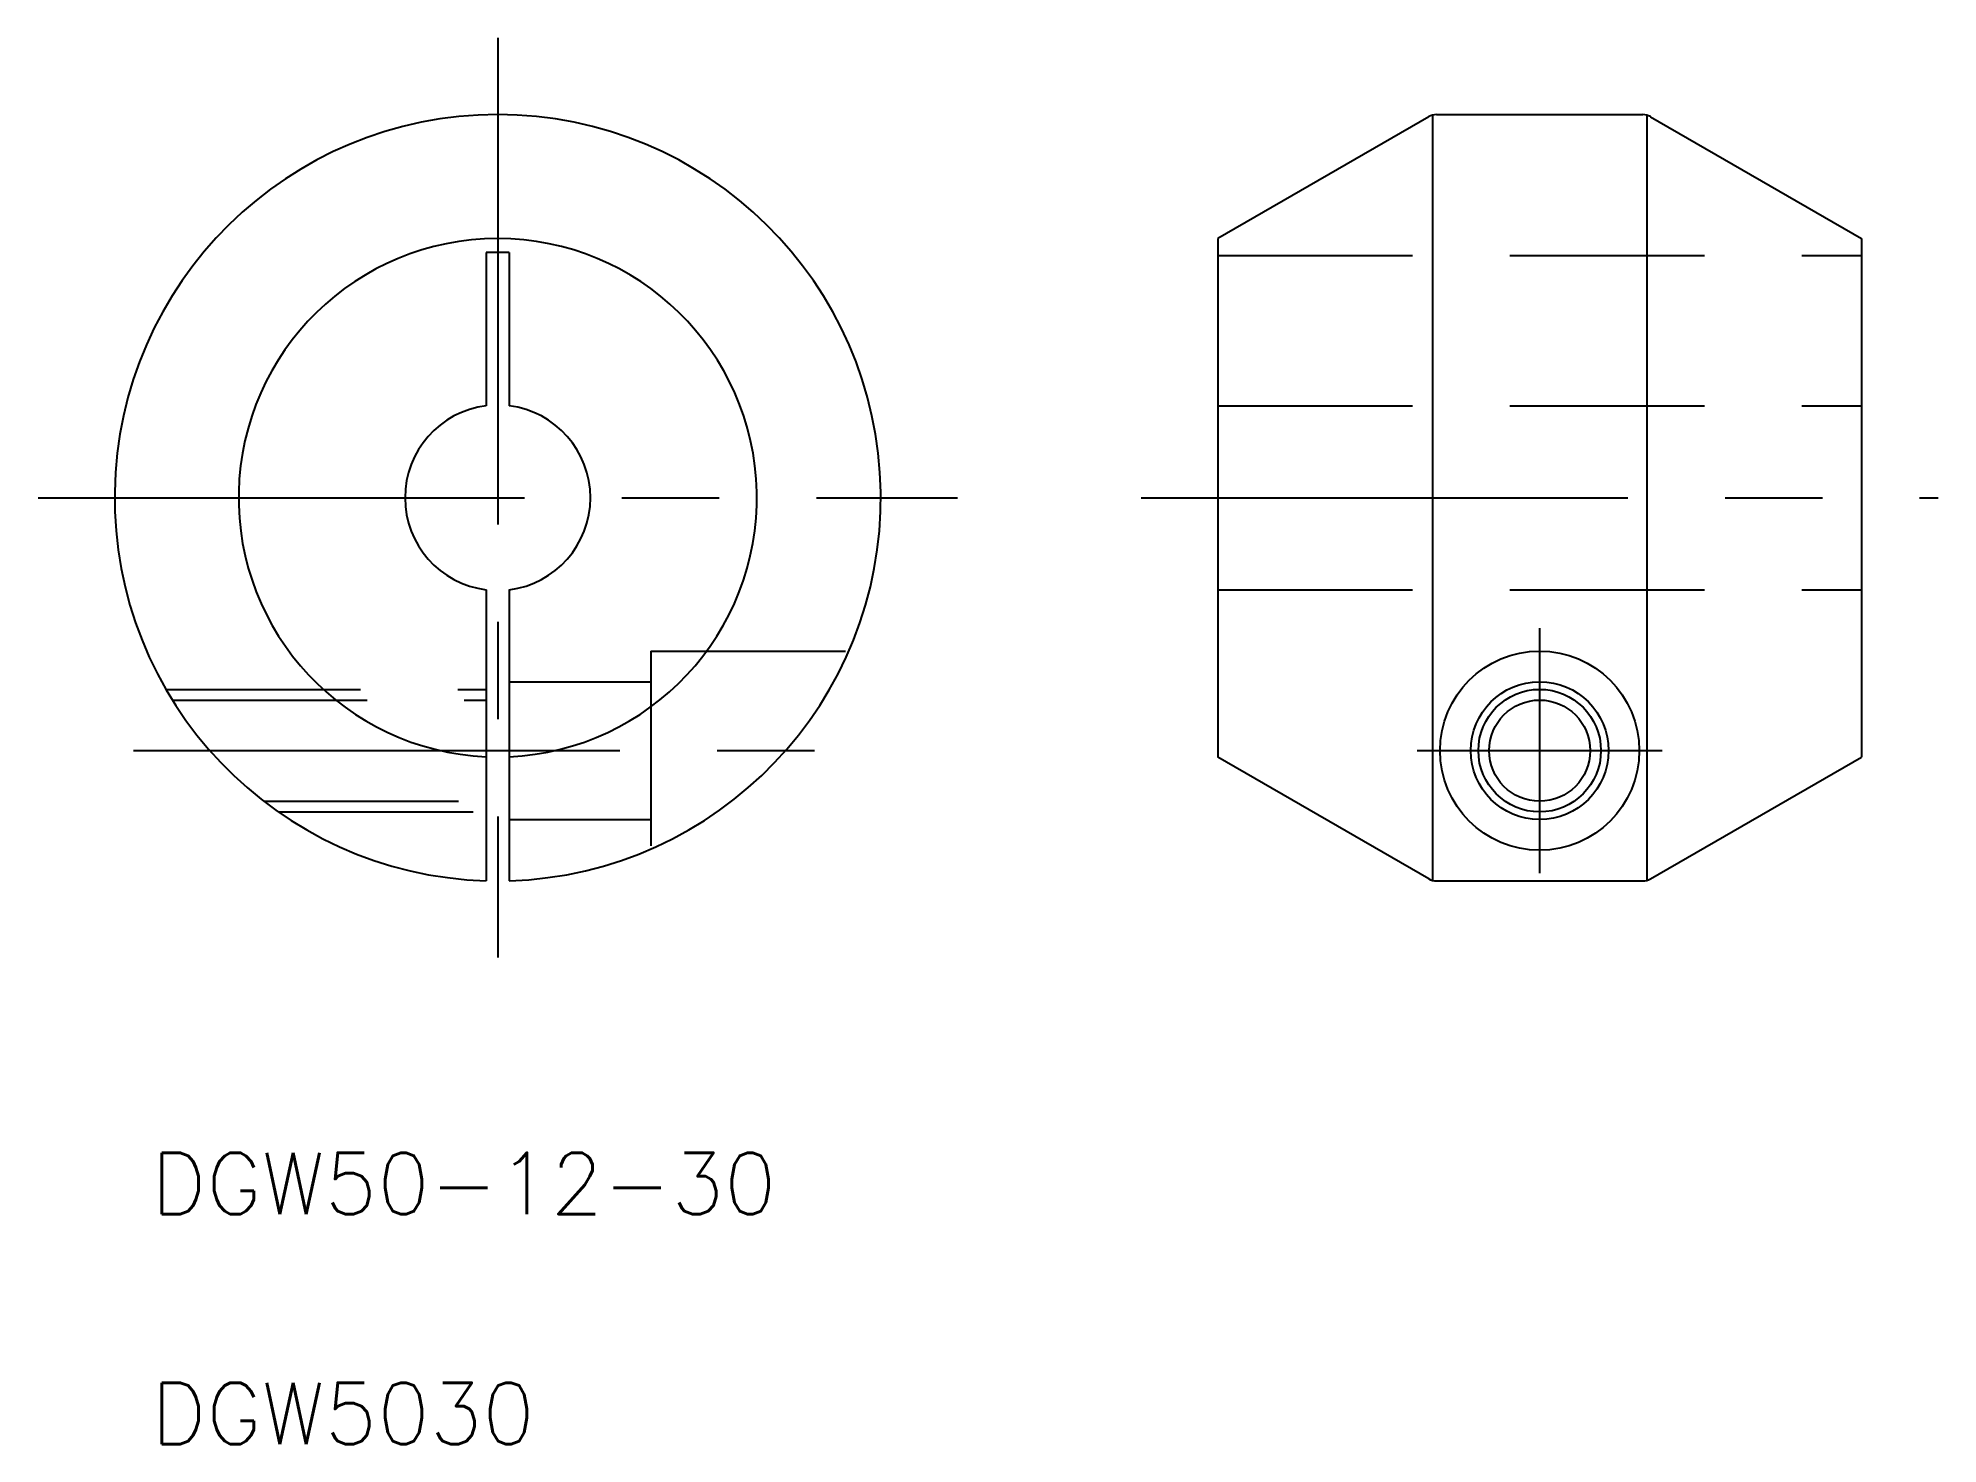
# Model space of a CAD drawing. Extents: x 43 to 167, y 44 to 136.
import ezdxf

# ---------------------------------------------------------------- set-up
doc = ezdxf.new("R2010")
doc.units = 0
doc.linetypes.add('CENTER', pattern=[50.8, 31.75, -6.35, 6.35, -6.35])
doc.linetypes.add('DASHED', pattern=[19.05, 12.7, -6.35])
doc.layers.get('0').update_dxf_attribs({"linetype": 'CONTINUOUS'})
doc.layers.add('CENTER', color=1, linetype='CENTER')
doc.styles.get("Standard").update_dxf_attribs({"font": 'txt.shx'})

msp = doc.modelspace()

# ---------------------------------------------------------------- linework, layer by layer
at = {"color": 7, "linetype": 'CONTINUOUS'}
for p, q in [((133.64, 130.8), (119.88, 122.85)), ((133.88, 130.9), (133.88, 80.97)), ((134.14, 130.94), (147.61, 130.94)), ((147.88, 130.9), (147.88, 80.97)), ((148.11, 130.8), (161.88, 122.85)), ((119.88, 122.85), (119.88, 89.02)), ((161.88, 122.85), (161.88, 89.02)), ((72.13, 121.94), (72.13, 111.94)), ((73.63, 121.94), (72.13, 121.94)), ((73.63, 121.94), (73.63, 111.94)), ((147.88, 118.42), (147.88, 118.42)), ((147.88, 105.94), (147.88, 105.94)), ((72.13, 99.94), (72.13, 80.95)), ((73.63, 99.94), (73.63, 80.95)), ((133.64, 81.07), (119.88, 89.02)), ((148.11, 81.07), (161.88, 89.02)), ((134.14, 80.94), (147.61, 80.94))]:
    msp.add_line(p, q, dxfattribs=at)
at = {"color": 3, "linetype": 'DASHED'}
for p, q in [((119.88, 121.75), (161.88, 121.75)), ((119.88, 111.94), (161.88, 111.94)), ((119.88, 99.94), (161.88, 99.94)), ((82.88, 95.94), (95.79, 95.94)), ((82.88, 95.94), (82.88, 83.17)), ((51.23, 93.44), (72.13, 93.44)), ((73.63, 93.94), (82.88, 93.94)), ((51.65, 92.74), (72.13, 92.74)), ((57.61, 86.14), (72.13, 86.14)), ((58.57, 85.44), (72.13, 85.44)), ((73.63, 84.94), (82.88, 84.94))]:
    msp.add_line(p, q, dxfattribs=at)
at = {"color": 7, "linetype": 'CONTINUOUS'}
for radius in [6.5, 4.5, 3.3]:
    msp.add_circle((140.88, 89.44), radius, dxfattribs=at)
at = {"color": 3}
msp.add_circle((140.88, 89.44), 4, dxfattribs=at)
at = {"color": 7, "linetype": 'CONTINUOUS'}
for centre, radius, start, end in [((72.88, 105.94), 25, 271.7191, 268.2809), ((134.14, 129.94), 1, 90, 120), ((147.61, 129.94), 1, 60, 90), ((72.88, 105.94), 16.91, 272.5413, 267.4587), ((72.88, 105.94), 6.05, 97.125, 262.875), ((72.88, 105.94), 6.05, 277.125, 82.875), ((134.14, 81.94), 1, 240, 270), ((147.61, 81.94), 1, 270, 300)]:
    msp.add_arc(centre, radius, start, end, dxfattribs=at)
at = {"layer": 'CENTER', "color": 1, "linetype": 'CENTER'}
for p, q in [((72.88, 135.94), (72.88, 75.94)), ((42.88, 105.94), (102.88, 105.94)), ((114.88, 105.94), (166.88, 105.94)), ((140.88, 97.44), (140.88, 81.44)), ((49.1, 89.44), (96.66, 89.44)), ((132.88, 89.44), (148.88, 89.44))]:
    msp.add_line(p, q, dxfattribs=at)

# ---------------------------------------------------------------- texts
at = {"color": 7, "linetype": 'CONTINUOUS'}
for s, p in [('DGW50-12-30', (50.27, 59.2)), ('DGW5030', (50.27, 44.2))]:
    msp.add_text(s, height=4, dxfattribs=at).set_placement(p)

doc.saveas('drawing.dxf')
